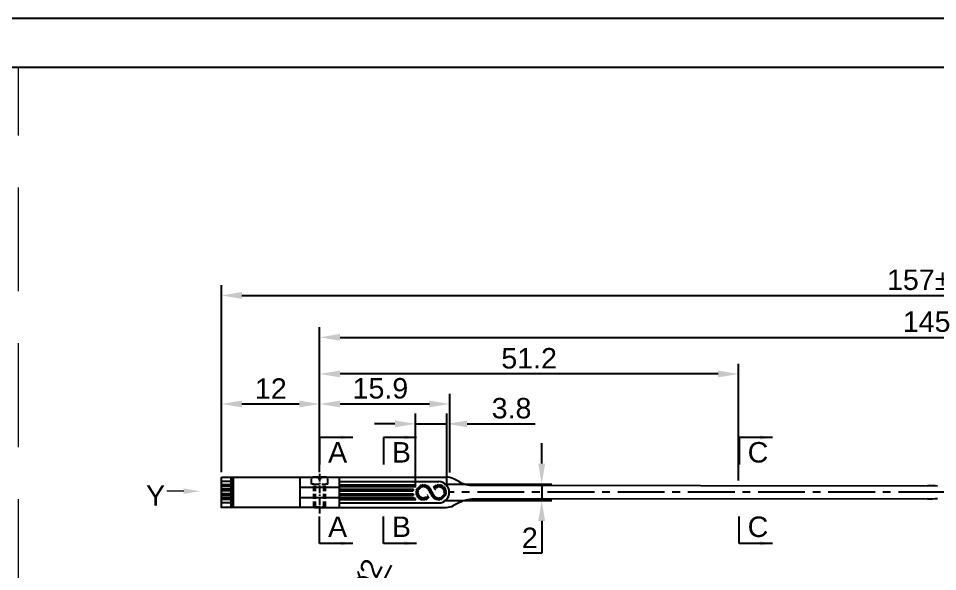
# Model space of a CAD drawing. Header units: millimetres. Extents: x 1186 to 2336, y 1181 to 1549.
# Drawn here: x 2128.4 to 2240.7, y 1481.2 to 1548.8 of the extents above; entities that cross this region are included whole.
import ezdxf

# ---------------------------------------------------------------- set-up
doc = ezdxf.new("R2010")
doc.units = ezdxf.units.MM
for name, pattern in [('CENTER2', [28.574999999999992, 19.05, -3.174999999999998, 3.174999999999998, -3.174999999999998]), ('HIDDEN', [9.524999999999995, 6.349999999999998, -3.174999999999998]), ('HIDDEN2', [0.1875, 0.125, -0.0625])]:
    doc.linetypes.add(name, pattern=pattern)
for name, color, linetype in [('Center Line', 2, 'CENTER2'), ('Dimension', 3, 'Continuous'), ('Hidden Line', 1, 'HIDDEN2')]:
    doc.layers.add(name, color=color, linetype=linetype)
doc.layers.add('填充', color=6, linetype='Continuous', lineweight=9)
doc.layers.add('标注', color=4, linetype='Continuous', lineweight=5)
doc.styles.get("Standard").update_dxf_attribs({"font": 'arial.ttf'})
doc.styles.add('样式 1', font='romant.shx')
doc.dimstyles.new('ISO-25', dxfattribs={"dimtxt": 2.5, "dimasz": 2.5, "dimexe": 1.25, "dimexo": 0.625, "dimtad": 1, "dimtxsty": 'Standard', "dimcen": 2.5, "dimadec": 0, "dimazin": 0, "dimtfac": 1, "dimtmove": 0, "dimatfit": 3, "dimfxl": 1, "dimarcsym": 0})
doc.dimstyles.new('ISO-25$0', dxfattribs={"dimtxt": 2.5, "dimasz": 2.5, "dimexe": 0.5, "dimexo": 1, "dimgap": 1, "dimtad": 0, "dimtih": 1, "dimtoh": 1, "dimdec": 1, "dimzin": 10, "dimdsep": 46, "dimlunit": 6, "dimtxsty": '样式 1', "dimcen": 0, "dimclrd": 256, "dimclre": 256, "dimclrt": 7, "dimazin": 0, "dimtfac": 1, "dimtdec": 1, "dimtofl": 0, "dimtmove": 0, "dimatfit": 0, "dimfxl": 1, "dimtolj": 1, "dimtzin": 10, "dimarcsym": 0})
doc.dimstyles.new('副本 ISO-25', dxfattribs={"dimtxt": 1.5, "dimasz": 1.5, "dimexe": 0.4, "dimexo": 0, "dimgap": 0.4, "dimtad": 1, "dimdsep": 46, "dimtxsty": 'Standard', "dimcen": 2, "dimadec": 0, "dimazin": 0, "dimtfac": 1, "dimtmove": 0, "dimatfit": 3, "dimfxl": 1, "dimarcsym": 0})

# ---------------------------------------------------------------- blocks, each defined once
blk = doc.blocks.new('*D162')
at = {"layer": 'Defpoints', "color": 0, "transparency": 16777216}
for p in [(2310.192009399592, 1509.848673519735), (2165.192009399592, 1492.762227730507), (2310.192009399592, 1490.912227730507)]:
    blk.add_point(p, dxfattribs=at)
at = {"layer": 'Dimension', "color": 0, "lineweight": -2, "transparency": 16777216}
for p, q in [((2165.192009399592, 1493.387227730507), (2165.192009399592, 1511.098673519735)), ((2310.192009399592, 1491.537227730507), (2310.192009399592, 1511.098673519735)), ((2167.692009399592, 1509.848673519735), (2307.692009399592, 1509.848673519735))]:
    blk.add_line(p, q, dxfattribs=at)
at = {"layer": 'Dimension', "color": 0, "transparency": 16777216}
for points in [[(2167.692009399592, 1510.265340186402), (2167.692009399592, 1509.432006853068), (2165.192009399592, 1509.848673519735)], [(2307.692009399592, 1510.265340186402), (2307.692009399592, 1509.432006853068), (2310.192009399592, 1509.848673519735)]]:
    blk.add_solid(points, dxfattribs=at)
at = {"layer": 'Dimension', "color": 0, "transparency": 16777216, "insert": (2239.342326562784, 1511.750105989039), "char_height": 2.5, "attachment_point": 5}
blk.add_mtext('145', dxfattribs=at)
blk = doc.blocks.new('*D163')
at = {"layer": 'Defpoints', "color": 0, "transparency": 16777216}
for p in [(2181.10853283283, 1501.703462903655), (2165.192009399592, 1492.762227730507), (2181.10853283283, 1492.705181931526)]:
    blk.add_point(p, dxfattribs=at)
at = {"layer": 'Dimension', "color": 0, "lineweight": -2, "transparency": 16777216}
for p, q in [((2165.192009399592, 1493.387227730507), (2165.192009399592, 1502.953462903655)), ((2181.10853283283, 1493.330181931526), (2181.10853283283, 1502.953462903655)), ((2167.692009399592, 1501.703462903655), (2178.60853283283, 1501.703462903655))]:
    blk.add_line(p, q, dxfattribs=at)
at = {"layer": 'Dimension', "color": 0, "transparency": 16777216}
for points in [[(2167.692009399592, 1502.120129570322), (2167.692009399592, 1501.286796236988), (2165.192009399592, 1501.703462903655)], [(2178.60853283283, 1502.120129570322), (2178.60853283283, 1501.286796236988), (2181.10853283283, 1501.703462903655)]]:
    blk.add_solid(points, dxfattribs=at)
at = {"layer": 'Dimension', "color": 0, "transparency": 16777216, "insert": (2172.613082039084, 1503.604895372959), "char_height": 2.5, "attachment_point": 5}
blk.add_mtext('15.9', dxfattribs=at)
blk = doc.blocks.new('*D166')
at = {"layer": 'Defpoints', "color": 0, "transparency": 16777216}
for p in [(2310.192009399592, 1514.970790140562), (2153.192009399592, 1492.762227730507), (2310.192009399592, 1490.912227730507)]:
    blk.add_point(p, dxfattribs=at)
at = {"layer": 'Dimension', "color": 0, "lineweight": -2, "transparency": 16777216}
for p, q in [((2153.192009399592, 1493.387227730507), (2153.192009399592, 1516.220790140562)), ((2310.192009399592, 1491.537227730507), (2310.192009399592, 1516.220790140562)), ((2155.692009399592, 1514.970790140562), (2307.692009399592, 1514.970790140562))]:
    blk.add_line(p, q, dxfattribs=at)
at = {"layer": 'Dimension', "color": 0, "transparency": 16777216}
for points in [[(2155.692009399592, 1515.387456807229), (2155.692009399592, 1514.554123473895), (2153.192009399592, 1514.970790140562)], [(2307.692009399592, 1515.387456807229), (2307.692009399592, 1514.554123473895), (2310.192009399592, 1514.970790140562)]]:
    blk.add_solid(points, dxfattribs=at)
at = {"layer": 'Dimension', "color": 0, "transparency": 16777216, "insert": (2239.342326562784, 1516.872222609866), "char_height": 2.5, "attachment_point": 5}
blk.add_mtext('157±1', dxfattribs=at)
blk = doc.blocks.new('DQD')
at = {"layer": '填充', "lineweight": 9, "ltscale": 0.3}
h = blk.add_hatch(dxfattribs=at)
h.set_pattern_fill('ANSI31', color=0, scale=0.05, style=0)
h.set_pattern_definition([(45, (1148.310689219001, -378.8355158307504), (-0.1122532015133644, 0.1122532015133644), [])])
edge = h.paths.add_edge_path()
edge.add_arc((566.6886130403477, -359.4946201689942), 1.216717289623546, 326.85562600558023, 355.0656761561903, ccw=False)
edge.add_arc((566.5886182054408, -359.4293281626059), 1.336140960204059, 301.21231557503927, 326.85577737543787, ccw=False)
edge.add_arc((566.7345749387543, -359.6666867267068), 1.057504578354094, 274.2954083961643, 301.1132669307683, ccw=False)
edge.add_arc((566.6861427289871, -359.0220303534171), 1.703977716600385, 257.7464523477044, 274.2958177068717, ccw=False)
edge.add_arc((566.552161257717, -359.6454521212073), 1.066323679704142, 222.0641747151613, 257.6720441280097, ccw=False)
edge.add_arc((567.0486799063024, -359.1973853769329), 1.735124528755777, 211.4987770512445, 222.0639620954589, ccw=False)
edge.add_line((565.5692236923569, -360.1039538747907), (565.5608968379122, -360.0900640158321))
edge.add_line((565.5608968379122, -360.0900640158321), (565.5517733592037, -360.0748522498172))
edge.add_arc((565.4972547061761, -360.1027084589502), 0.06122296885328356, 27.0646802215006, 32.79077455790604)
edge.add_arc((565.2214628673246, -360.2803099186655), 0.3892525655414389, 32.78193845158279, 33.68216510939047)
edge.add_line((565.5453703561388, -360.0644361164787), (565.5433272254693, -360.0608660595928))
edge.add_line((565.5433272254693, -360.0608660595928), (565.5412886339693, -360.0568940340217))
edge.add_arc((399.5386059169484, -452.12260299066), 189.823563961212, 29.01291434988989, 29.24438922041359)
edge.add_arc((594.7589724173001, -343.4616697150355), 33.60420062982037, 207.9789297392575, 208.2883267606696, ccw=False)
edge.add_arc((563.5330281917825, -360.0500628406903), 1.754452897536353, 27.9786661102966, 35.1296080710222)
edge.add_arc((564.4145697325889, -359.424436955154), 0.673493756199461, 34.75477402695907, 79.62394520422626)
edge.add_arc((564.3793043840753, -359.6171520034439), 0.869408876354051, 79.62532174699699, 91.32777301974212)
edge.add_arc((564.3741262809917, -359.4319307014557), 0.6841178927489383, 91.25367180060888, 130.813428210027)
edge.add_arc((564.4782941727417, -359.5525555237125), 0.8434957375525645, 130.8133250956672, 161.7494121829425)
edge.add_arc((564.3197299519491, -359.5002672879502), 0.6765326526666976, 161.749395577461, 200.5930098080731)
edge.add_arc((564.3651145107656, -359.483229547054), 0.7250098907572737, 200.5919094406856, 250.1078977268718)
edge.add_arc((564.3771603171288, -359.424855541739), 0.784046050996307, 250.7315977382036, 267.320860872582)
edge.add_arc((564.3670242481967, -359.641420979657), 0.5672435399689116, 267.3210753439423, 306.2228019429804)
edge.add_arc((564.2457809842717, -359.4759121329132), 0.7724095882509521, 306.2232758997156, 334.5335439679009)
edge.add_arc((564.5607225810918, -359.623541063804), 0.4245961006465461, 334.245506614147, 338.2122702240926)
edge.add_arc((564.7275412998947, -359.6895077019425), 0.2452101486666212, 338.0572130307958, 339.8658886487736)
edge.add_line((564.9577665303445, -359.7739136275254), (564.9586577206417, -359.7714105276702))
edge.add_line((564.9586577206414, -359.7714105276702), (565.2790189452751, -360.3481609467885))
edge.add_arc((564.3447588837873, -359.4378359659722), 1.304428393277978, 269.44646534017363, 315.743420397204, ccw=False)
edge.add_arc((564.343787394911, -359.5382448061391), 1.20401485349301, 219.0311403333957, 269.4465323711262, ccw=False)
edge.add_arc((564.3783404909054, -359.5251630457713), 1.239148246986644, 168.2093777522444, 218.4948823709228, ccw=False)
edge.add_arc((564.4577453651725, -359.5417355908417), 1.320264110429805, 121.206691058455, 168.2094811642351, ccw=False)
edge.add_arc((564.3200079999688, -359.3174345077646), 1.057054314618761, 94.29288208772061, 121.12046112476281, ccw=False)
edge.add_arc((564.3684359966826, -359.9627754671345), 1.704209801786156, 77.74644007036602, 94.29238557343848, ccw=False)
edge.add_arc((564.5024815273678, -359.3392514973688), 1.066442243453384, 42.07419061463338, 77.67423065552902, ccw=False)
edge.add_arc((564.0081888832599, -359.7854601562463), 1.732345678797139, 31.490805509078598, 42.073828809588576, ccw=False)
edge.add_arc((570.6896310388811, -355.7631246048854), 6.066493148001456, 210.9223463452864, 211.2429733182646)
edge.add_arc((565.5525527350894, -358.8855166961567), 0.05516987316543531, 205.9091883475824, 212.290059745909)
edge.add_arc((565.7252644248031, -358.7762607833129), 0.2595376306008084, 212.311343710942, 213.6669460447812)
edge.add_line((565.5092579837269, -358.9201392011228), (565.5113286015901, -358.9236716837715))
edge.add_line((565.5113286015903, -358.9236716837716), (565.5133442450663, -358.9276772487624))
edge.add_line((565.5133442450663, -358.9276772487624), (565.5694756162695, -359.0289030003003))
edge.add_line((565.5694756162695, -359.0289030003004), (565.6117985813908, -359.1051751713457))
edge.add_line((565.6117985813908, -359.1051751713457), (565.6609923362214, -359.1937164656284))
edge.add_arc((659.0659813808736, -307.2596540638827), 106.8720675199093, 209.0744756845439, 209.3224517215061)
edge.add_arc((563.1787150358971, -361.1044617461633), 3.099002879472425, 28.555811728722972, 29.096224519497298, ccw=False)
edge.add_arc((567.1019806205497, -358.9696014770688), 1.367499255932926, 208.5466101670828, 209.6915994986183)
edge.add_arc((588.5196750177456, -346.9020361273534), 25.95088661406556, 209.4140479317235, 210.0587383423365)
edge.add_arc((566.5642309010202, -359.6080498792439), 0.5838940484204227, 210.0584472110732, 215.1337942498214)
edge.add_arc((566.6562113320372, -359.5484779779381), 0.6934123124561334, 214.7855048940635, 294.3731550456129)
edge.add_arc((566.5875822481635, -359.396993854749), 0.8597174258170565, 294.3730579044457, 321.3929924748363)
edge.add_arc((566.7098070636087, -359.4945848194842), 0.7033112178369222, 321.3927186790723, 376.6129149764183)
edge.add_arc((566.6896904449966, -359.5005876099809), 0.7243043557043284, 16.61297775969063, 70.10287884462574)
edge.add_arc((566.6791206873781, -359.5536292982607), 0.7778192747445857, 70.70051019537512, 87.76094619390516)
edge.add_arc((566.6873536372152, -359.3429992108219), 0.5670283470711378, 87.76070116869991, 126.4635779799363)
edge.add_arc((566.8097910464778, -359.508689905945), 0.7730485539159813, 126.4633196236775, 154.5968447371398)
edge.add_arc((566.4955071148036, -359.3617953361708), 0.4261419920618258, 154.3102617431642, 158.2724430621825)
edge.add_arc((566.3276794256751, -359.2956157986912), 0.2457393046782578, 158.1206702321764, 159.9307208631565)
edge.add_line((566.0968618095214, -359.2112888520085), (566.0959706192245, -359.2137995171464))
edge.add_line((566.0959706192243, -359.2137995171464), (565.7756058641253, -358.6363412397474))
edge.add_arc((566.7099058705987, -359.5466472490116), 1.304443763678047, 89.44740677279219, 135.7452416581772, ccw=False)
edge.add_arc((566.7108800742767, -359.4459512887653), 1.203743091024093, 39.018406862530526, 89.44754976023052, ccw=False)
edge.add_arc((566.6952801009777, -359.4446441497368), 1.215088782696644, -6.582676327144782, 38.50740391752868, ccw=False)
edge.add_arc((568.4136684633979, -359.6429346064922), 0.514702438655821, 173.4181375380487, 175.1339994824087)
blk = doc.blocks.new('*D167')
at = {"layer": 'Defpoints', "color": 0, "transparency": 16777216}
for p in [(2165.192009399592, 1501.703462903655), (2153.192009399592, 1492.762227730507), (2165.192009399592, 1492.762227730507)]:
    blk.add_point(p, dxfattribs=at)
at = {"layer": 'Dimension', "color": 0, "lineweight": -2, "transparency": 16777216}
for p, q in [((2153.192009399592, 1493.387227730507), (2153.192009399592, 1502.953462903655)), ((2165.192009399592, 1493.387227730507), (2165.192009399592, 1502.953462903655)), ((2155.692009399592, 1501.703462903655), (2162.692009399592, 1501.703462903655))]:
    blk.add_line(p, q, dxfattribs=at)
at = {"layer": 'Dimension', "color": 0, "transparency": 16777216}
for points in [[(2155.692009399592, 1502.120129570322), (2155.692009399592, 1501.286796236988), (2153.192009399592, 1501.703462903655)], [(2162.692009399592, 1502.120129570322), (2162.692009399592, 1501.286796236988), (2165.192009399592, 1501.703462903655)]]:
    blk.add_solid(points, dxfattribs=at)
at = {"layer": 'Dimension', "color": 0, "transparency": 16777216, "insert": (2159.228836597324, 1503.583578865456), "char_height": 2.5, "attachment_point": 5}
blk.add_mtext('12', dxfattribs=at)
blk = doc.blocks.new('*D238')
at = {"layer": 'Defpoints', "color": 0, "transparency": 16777216}
for p in [(2165.616940523744, 1465.236104490473), (2164.729350935976, 1463.443847610531)]:
    blk.add_point(p, dxfattribs=at)
at = {"layer": 'Dimension', "color": 0, "lineweight": -2, "transparency": 16777216}
for p, q in [((2173.916653650715, 1481.995221720278), (2166.726427508452, 1467.476425590397)), ((2164.729350935976, 1463.443847610531), (2165.616940523744, 1465.236104490473)), ((2163.619863951268, 1461.203526510607), (2162.51037696656, 1458.963205410683))]:
    blk.add_line(p, q, dxfattribs=at)
at = {"layer": 'Dimension', "color": 0, "transparency": 16777216}
for points in [[(2166.353040658465, 1467.661340087848), (2167.099814358439, 1467.291511092945), (2165.616940523744, 1465.236104490473)], [(2163.246477101281, 1461.388441008058), (2163.993250801255, 1461.018612013155), (2164.729350935976, 1463.443847610531)]]:
    blk.add_solid(points, dxfattribs=at)
at = {"layer": 'Dimension', "color": 0, "transparency": 16777216, "insert": (2170.91116839459, 1480.368455904281), "char_height": 2.5, "attachment_point": 5, "rotation": 63.653744220513}
blk.add_mtext('∅2', dxfattribs=at)
blk = doc.blocks.new('kjhkih')
at = {"layer": '标注', "color": 0, "lineweight": 13, "ltscale": 5}
blk.add_line((1566.035810265836, 212.5967240576452), (1563.980920612736, 212.5967240576452), dxfattribs=at)
blk.add_solid([(1566.035810265836, 212.9300573909785), (1568.035810265836, 212.5967240576452), (1566.035810265836, 212.2633907243118)], dxfattribs=at)
blk = doc.blocks.new('*D217')
at = {"layer": 'Defpoints', "color": 0, "transparency": 16777216}
for p in [(2179.774751462558, 1491.909270201242), (2179.74551754811, 1489.911414657521), (2192.314931389825, 1489.911414657521)]:
    blk.add_point(p, dxfattribs=at)
at = {"layer": 'Dimension', "color": 0, "lineweight": -2, "transparency": 16777216}
for p, q in [((2192.314931389825, 1494.409270201242), (2192.314931389825, 1496.909270201242)), ((2180.399751462558, 1491.909270201242), (2193.564931389825, 1491.909270201242)), ((2192.314931389825, 1491.909270201242), (2192.314931389825, 1489.911414657521)), ((2180.37051754811, 1489.911414657521), (2193.564931389825, 1489.911414657521)), ((2192.314931389825, 1487.411414657521), (2192.314931389825, 1483.458481506086)), ((2192.314931389825, 1483.458481506086), (2190.03406508696, 1483.458481506086))]:
    blk.add_line(p, q, dxfattribs=at)
at = {"layer": 'Dimension', "color": 0, "transparency": 16777216}
for points in [[(2191.898264723159, 1494.409270201242), (2192.731598056492, 1494.409270201242), (2192.314931389825, 1491.909270201242)], [(2191.898264723159, 1487.411414657521), (2192.731598056492, 1487.411414657521), (2192.314931389825, 1489.911414657521)]]:
    blk.add_solid(points, dxfattribs=at)
at = {"layer": 'Dimension', "color": 0, "transparency": 16777216, "insert": (2190.861998238393, 1485.338597467886), "char_height": 2.5, "attachment_point": 5}
blk.add_mtext('2', dxfattribs=at)
blk = doc.blocks.new('*D160')
at = {"layer": 'Defpoints', "color": 0, "transparency": 16777216}
for p in [(2165.192009399592, 1505.371974562653), (2165.192009399592, 1492.762227730507), (2216.372031699784, 1491.74065476802)]:
    blk.add_point(p, dxfattribs=at)
at = {"layer": 'Dimension', "color": 0, "lineweight": -2, "transparency": 16777216}
for p, q in [((2165.192009399592, 1493.387227730507), (2165.192009399592, 1506.621974562653)), ((2216.372031699784, 1492.36565476802), (2216.372031699784, 1506.621974562653)), ((2213.872031699784, 1505.371974562653), (2167.692009399592, 1505.371974562653))]:
    blk.add_line(p, q, dxfattribs=at)
at = {"layer": 'Dimension', "color": 0, "transparency": 16777216}
for points in [[(2167.692009399592, 1505.78864122932), (2167.692009399592, 1504.955307895986), (2165.192009399592, 1505.371974562653)], [(2213.872031699784, 1505.78864122932), (2213.872031699784, 1504.955307895986), (2216.372031699784, 1505.371974562653)]]:
    blk.add_solid(points, dxfattribs=at)
at = {"layer": 'Dimension', "color": 0, "transparency": 16777216, "insert": (2190.782020549688, 1507.273407031957), "char_height": 2.5, "attachment_point": 5}
blk.add_mtext('51.2', dxfattribs=at)
blk = doc.blocks.new('*D225')
at = {"layer": 'Defpoints', "color": 0, "transparency": 16777216}
for p in [(2180.730001070141, 1499.272033383166), (2176.892447776477, 1490.87734148777), (2180.730001070141, 1490.964233478941)]:
    blk.add_point(p, dxfattribs=at)
at = {"layer": 'Dimension', "color": 0, "lineweight": -2, "transparency": 16777216}
for p, q in [((2176.892447776477, 1491.50234148777), (2176.892447776477, 1500.522033383166)), ((2180.730001070141, 1491.589233478941), (2180.730001070141, 1500.522033383166)), ((2174.392447776477, 1499.272033383166), (2171.892447776477, 1499.272033383166)), ((2176.892447776477, 1499.272033383166), (2180.730001070141, 1499.272033383166)), ((2183.230001070141, 1499.272033383166), (2191.53491239347, 1499.272033383166))]:
    blk.add_line(p, q, dxfattribs=at)
at = {"layer": 'Dimension', "color": 0, "transparency": 16777216}
for points in [[(2174.392447776477, 1499.688700049832), (2174.392447776477, 1498.855366716499), (2176.892447776477, 1499.272033383166)], [(2183.230001070141, 1499.688700049832), (2183.230001070141, 1498.855366716499), (2180.730001070141, 1499.272033383166)]]:
    blk.add_solid(points, dxfattribs=at)
at = {"layer": 'Dimension', "color": 0, "transparency": 16777216, "insert": (2188.632456731806, 1501.17431851277), "char_height": 2.5, "attachment_point": 5}
blk.add_mtext('3.8', dxfattribs=at)

msp = doc.modelspace()

# ---------------------------------------------------------------- linework, layer by layer
for p, q in [((2331.480560811946, 1542.835986335163), (1922.22506181771, 1542.835986335163)), ((2153.192009399592, 1492.762227730507), (2165.192009399592, 1492.762227730507)), ((2153.192009399592, 1489.062227730508), (2153.192009399592, 1492.762227730507)), ((2154.392009399593, 1489.062227730508), (2154.392009399593, 1492.762227730509)), ((2154.67266557461, 1489.062227730508), (2154.67266557461, 1492.762227730507)), ((2162.792009399593, 1489.062227730508), (2162.792009399593, 1492.762227730507)), ((2165.192009399592, 1492.762227730507), (2180.634266059009, 1492.762227730507)), ((2167.592009399592, 1492.738227730508), (2167.592009399592, 1489.086227730508)), ((2182.184012522801, 1492.211151028103), (2181.555744679608, 1492.537298757758)), ((2154.392009399593, 1492.216732961545), (2153.192009399592, 1492.216732961545)), ((2154.392009399593, 1491.816732961544), (2153.192009399592, 1491.816732961544)), ((2154.392009399593, 1491.616732961545), (2153.192009399592, 1491.616732961545)), ((2154.392009399593, 1491.289798405372), (2153.192009399592, 1491.289798405372)), ((2162.792009399593, 1491.532227730508), (2167.592009399592, 1491.532227730508)), ((2167.592009399592, 1492.216732961545), (2179.739486345841, 1492.216732961546)), ((2167.592009399592, 1491.816732961544), (2176.957494583607, 1491.816732961544)), ((2167.592009399592, 1491.616732961545), (2176.799599868085, 1491.616732961545)), ((2167.592009399592, 1491.289798405372), (2176.648850178017, 1491.289798405372)), ((2167.592009399592, 1491.289798405372), (2176.648850178017, 1491.289798405372)), ((2184.02353662647, 1491.761294555907), (2239.427987415036, 1491.713741763584)), ((2154.392009399593, 1491.089798405374), (2153.192009399592, 1491.089798405374)), ((2154.392009399593, 1490.734657055642), (2153.192009399592, 1490.734657055642)), ((2154.392009399593, 1490.534657055643), (2153.192009399592, 1490.534657055643)), ((2154.392009399593, 1490.216732961546), (2153.192009399592, 1490.216732961546)), ((2162.792009399593, 1490.292227730508), (2167.592009399592, 1490.292227730508)), ((2167.592009399592, 1491.089798405374), (2176.605158320221, 1491.089798405374)), ((2167.592009399592, 1490.734657055642), (2176.605158320221, 1490.734657055642)), ((2167.592009399592, 1490.534657055643), (2176.648850178017, 1490.534657055643)), ((2167.592009399592, 1490.534657055643), (2176.648850178017, 1490.534657055643)), ((2167.592009399592, 1490.216732961546), (2176.79387037647, 1490.216732961546)), ((2176.951358315231, 1491.216732961546), (2176.957494583607, 1491.216732961546)), ((2181.031011748199, 1490.812227730508), (2181.027173422446, 1490.812227730508)), ((2154.392009399593, 1490.00772249947), (2153.192009399592, 1490.00772249947)), ((2154.392009399593, 1489.60772249947), (2153.192009399592, 1489.60772249947)), ((2165.192009399592, 1489.062227730508), (2153.192009399592, 1489.062227730508)), ((2165.192009399592, 1489.062227730508), (2180.634266059009, 1489.062227730508)), ((2167.592009399592, 1490.00772249947), (2176.957494583607, 1490.00772249947)), ((2167.592009399592, 1489.60772249947), (2179.739486345841, 1489.60772249947)), ((2182.184012522801, 1489.613304432913), (2181.555744679608, 1489.287156703258)), ((2239.427987415036, 1490.110713697431), (2184.02353662647, 1490.063160905109))]:
    msp.add_line(p, q)
at = {"color": 1, "linetype": 'HIDDEN', "lineweight": 9, "ltscale": 2}
msp.add_line((2128.389041706911, 1286.875183193088), (2128.389041706911, 1542.835986335163), dxfattribs=at)
for points in [[(2335.518600779225, 1251.835986335163), (2335.518600779225, 1548.835986335163), (1915.51860358247, 1548.835986335163), (1915.51860358247, 1251.835986335163)], [(2153.192009399592, 1492.762227730507), (2154.392009399593, 1492.762227730509), (2154.392009399593, 1489.062227730508), (2153.192009399592, 1489.062227730508)]]:
    msp.add_lwpolyline(points, close=True)
for centre, radius, start, end in [((2180.634266059009, 1490.762227730507), 2, 62.56517586008963, 90), ((2177.897587322766, 1490.912227730507), 1.304570454668412, 163.1766776432814, 172.1769414725926), ((2177.897587322766, 1490.912227730507), 1.304570454668412, 136.1052604012766, 147.3144207399092), ((2179.726441293531, 1490.912227730507), 1.304570454668412, 270.5729386977264, 89.42706130227353), ((2184.026969763998, 1495.761293082602), 4, 242.5651758600896, 269.9508239212491), ((2239.41082172739, 1471.713749130105), 20.00000000000096, 86.35373177089667, 89.95082392124905), ((2177.897587322766, 1490.912227730507), 1.304570454668412, 187.8230585273558, 196.8233223567186), ((2177.897587322766, 1490.912227730507), 1.304570454668412, 212.2166166091576, 223.8947395987234), ((2239.410821727375, 1510.110706330921), 20.00000000001192, 270.0491760787509, 273.6462682292074), ((2180.634266059009, 1491.062227730506), 2, 270, 297.4348241399103), ((2184.026969763998, 1486.063162378414), 4, 90.04917607875093, 117.4348241399104)]:
    msp.add_arc(centre, radius, start, end)
at = {"layer": 'Center Line', "ltscale": 0.05}
msp.add_line((2165.192009399592, 1493.163821016651), (2165.192009399592, 1488.331923035958), dxfattribs=at)
at = {"layer": 'Center Line', "ltscale": 0.3}
msp.add_line((2310.192009399592, 1490.912227730507), (2181.031011748199, 1490.912227730507), dxfattribs=at)
at = {"layer": 'Hidden Line', "linetype": 'HIDDEN', "ltscale": 0.1}
for p, q in [((2164.192009399592, 1492.612227730508), (2164.352475459154, 1492.762227730507)), ((2164.192009399592, 1491.912227730509), (2164.192009399592, 1492.612227730508)), ((2164.992009399593, 1492.762227730507), (2164.352475459154, 1492.762227730507)), ((2164.992009399593, 1492.762227730507), (2164.992009399593, 1492.612227730508)), ((2164.992009399593, 1492.612227730508), (2165.392009399593, 1492.612227730508)), ((2165.392009399593, 1492.612227730508), (2164.992009399593, 1492.612227730508)), ((2166.03154334003, 1492.762227730507), (2165.392009399593, 1492.762227730507)), ((2165.392009399593, 1492.762227730507), (2165.392009399593, 1492.612227730508)), ((2166.192009399592, 1492.612227730508), (2166.03154334003, 1492.762227730507)), ((2166.192009399592, 1491.912227730509), (2166.192009399592, 1492.612227730508)), ((2164.492009399593, 1491.912227730509), (2164.192009399592, 1491.912227730509)), ((2164.492009399593, 1489.141480210923), (2164.492009399593, 1491.912227730509)), ((2164.492009399593, 1491.912227730509), (2165.892009399593, 1491.912227730509)), ((2164.692009399592, 1489.141480210923), (2164.692009399592, 1491.912227730509)), ((2165.692009399592, 1489.141480210923), (2165.692009399592, 1491.912227730509)), ((2166.192009399592, 1491.912227730509), (2165.892009399593, 1491.912227730509)), ((2165.892009399593, 1489.141480210923), (2165.892009399593, 1491.912227730509)), ((2164.492009399593, 1489.141480210923), (2164.564622209973, 1489.062227730508)), ((2164.492009399593, 1489.141480210923), (2165.892009399593, 1489.141480210923)), ((2164.564622209973, 1489.062227730508), (2165.819396589213, 1489.062227730508)), ((2165.892009399593, 1489.141480210923), (2165.819396589213, 1489.062227730508))]:
    msp.add_line(p, q, dxfattribs=at)

# ---------------------------------------------------------------- block references
msp.add_blockref('kjhkih', (582.5475768495744, 1278.447327148733))
at = {"xscale": 0.8043725965845218, "yscale": 0.8043725965845218, "zscale": 0.8043725965845218}
msp.add_blockref('DQD', (1723.918713472725, 1780.069530424371), dxfattribs=at)

# ---------------------------------------------------------------- texts
at = {"char_height": 2.5, "width": 1.424481535832911, "attachment_point": 1}
for s, insert in [('A', (2166.223446148719, 1497.047204886909)), ('B', (2174.015713514002, 1497.047204886909)), ('C', (2217.478883752308, 1497.047204886909)), ('A', (2166.223446148719, 1487.945735280644)), ('B', (2174.015713514002, 1487.945735280644)), ('C', (2217.478883752308, 1487.945735280644))]:
    msp.add_mtext(s, dxfattribs=dict(at, insert=insert))
at = {"insert": (2143.978238912783, 1491.75387846442), "char_height": 2.5, "attachment_point": 1}
msp.add_mtext_dynamic_manual_height_columns('Y', width=2.429585760147575, gutter_width=12.5, heights=[0], dxfattribs=at)

# ---------------------------------------------------------------- dimensions: what is measured, and where the dimension line sits
at = {"layer": 'Dimension'}
for base, p1, p2, override, picture, middle in [((2310.192009399592, 1514.970790140562), (2153.192009399592, 1492.762227730507), (2310.192009399592, 1490.912227730507), {"dimexe": 1.25, "dimexo": 0.625, "dimgap": 0.625, "dimtad": 1, "dimdec": 0, "dimzin": 8, "dimlunit": 2, "dimpost": '<>', "dimtxsty": 'Standard', "dimcen": 2.5, "dimclrd": 0, "dimclre": 0, "dimclrt": 0, "dimadec": 0, "dimtol": 1, "dimtp": 1, "dimtm": 1, "dimtdec": 2, "dimtofl": 1, "dimatfit": 3, "dimtolj": 0, "dimtzin": 8}, '*D166', (2239.342326562784, 1514.970790140562)), ((2310.192009399592, 1509.848673519735), (2165.192009399592, 1492.762227730507), (2310.192009399592, 1490.912227730507), {"dimexe": 1.25, "dimexo": 0.625, "dimgap": 0.625, "dimtad": 1, "dimzin": 8, "dimlunit": 2, "dimpost": '<>', "dimtxsty": 'Standard', "dimcen": 2.5, "dimclrd": 0, "dimclre": 0, "dimclrt": 0, "dimadec": 0, "dimtdec": 2, "dimtofl": 1, "dimatfit": 3, "dimtolj": 0, "dimtzin": 8}, '*D162', (2239.342326562784, 1509.848673519735)), ((2165.192009399592, 1501.703462903655), (2153.192009399592, 1492.762227730507), (2165.192009399592, 1492.762227730507), {"dimexe": 1.25, "dimexo": 0.625, "dimgap": 0.625, "dimtad": 1, "dimzin": 8, "dimlunit": 2, "dimpost": '<>', "dimtxsty": 'Standard', "dimcen": 2.5, "dimclrd": 0, "dimclre": 0, "dimclrt": 0, "dimadec": 0, "dimtdec": 2, "dimtofl": 1, "dimatfit": 3, "dimtolj": 0, "dimtzin": 8}, '*D167', (2159.228836597324, 1501.703462903655)), ((2181.10853283283, 1501.703462903655), (2165.192009399592, 1492.762227730507), (2181.10853283283, 1492.705181931526), {"dimexe": 1.25, "dimexo": 0.625, "dimgap": 0.625, "dimtad": 1, "dimzin": 8, "dimlunit": 2, "dimpost": '<>', "dimtxsty": 'Standard', "dimcen": 2.5, "dimclrd": 0, "dimclre": 0, "dimclrt": 0, "dimadec": 0, "dimtdec": 2, "dimtofl": 1, "dimatfit": 3, "dimtolj": 0, "dimtzin": 8}, '*D163', (2172.613082039084, 1501.703462903655)), ((2180.730001070141, 1499.272033383166), (2176.892447776477, 1490.87734148777), (2180.730001070141, 1490.964233478941), {"dimexe": 1.25, "dimexo": 0.625, "dimgap": 0.625, "dimtad": 1, "dimzin": 8, "dimlunit": 2, "dimpost": '<>', "dimtxsty": 'Standard', "dimcen": 2.5, "dimclrd": 0, "dimclre": 0, "dimclrt": 0, "dimadec": 0, "dimtdec": 2, "dimtofl": 1, "dimatfit": 3, "dimtolj": 0, "dimtzin": 8}, '*D225', (2188.632456731806, 1499.272033383166))]:
    dim = msp.add_linear_dim(base=base, p1=p1, p2=p2, dimstyle='ISO-25$0', override=override, dxfattribs=at)
    dim.commit()
    dim.dimension.update_dxf_attribs({"geometry": picture, "text_midpoint": middle, "dimtype": 160})
dim = msp.add_linear_dim(base=(2165.192009399592, 1505.371974562653), p1=(2216.372031699784, 1491.74065476802), p2=(2165.192009399592, 1492.762227730507), dimstyle='ISO-25$0', override={"dimexe": 1.25, "dimexo": 0.625, "dimgap": 0.625, "dimtad": 1, "dimzin": 8, "dimlunit": 2, "dimpost": '<>', "dimtxsty": 'Standard', "dimcen": 2.5, "dimclrd": 0, "dimclre": 0, "dimclrt": 0, "dimadec": 0, "dimtdec": 2, "dimtofl": 1, "dimatfit": 3, "dimtolj": 0, "dimtzin": 8}, dxfattribs=at)
dim.commit()
dim.dimension.update_dxf_attribs({"geometry": '*D160', "text_midpoint": (2190.782020549688, 1507.273407031957)})
dim = msp.add_linear_dim(base=(2192.314931389825, 1489.911414657521), p1=(2179.774751462557, 1491.909270201241), p2=(2179.74551754811, 1489.91141465752), angle=90, dimstyle='ISO-25$0', override={"dimexe": 1.25, "dimexo": 0.625, "dimgap": 0.625, "dimtad": 1, "dimzin": 8, "dimlunit": 2, "dimpost": '<>', "dimtxsty": 'Standard', "dimcen": 2.5, "dimclrd": 0, "dimclre": 0, "dimclrt": 0, "dimadec": 0, "dimtdec": 2, "dimtofl": 1, "dimatfit": 3, "dimtolj": 0, "dimtzin": 8}, dxfattribs=at)
dim.commit()
dim.dimension.update_dxf_attribs({"geometry": '*D217', "text_midpoint": (2190.861998238393, 1483.458481506085), "dimtype": 160})
dim = msp.add_diameter_dim_2p(p1=(2164.729350935976, 1463.443847610531), p2=(2165.616940523744, 1465.236104490473), dimstyle='ISO-25', override={"dimdec": 1, "dimdsep": 46, "dimtp": 0.2, "dimtm": 0.2}, dxfattribs=at)
dim.commit()
dim.dimension.update_dxf_attribs({"geometry": '*D238', "text_midpoint": (2172.677751744871, 1479.493580764907), "dimtype": 163})

# ---------------------------------------------------------------- leaders
for points in [[(2169.246922174749, 1497.612869608918), (2165.192032521649, 1497.612869608918), (2165.192009399592, 1494.310149592773)], [(2177.039189540032, 1497.612869608918), (2172.984299886932, 1497.612869608918), (2172.984276764875, 1494.310149592773)], [(2220.502359778338, 1497.612869608918), (2216.447470125238, 1497.612869608918), (2216.447447003182, 1494.310149592773)], [(2169.246922174749, 1484.664547165457), (2165.192032521649, 1484.664547165457), (2165.192009399592, 1487.967267181602)], [(2177.039189540032, 1484.664547165457), (2172.984299886932, 1484.664547165457), (2172.984276764875, 1487.967267181602)], [(2220.502359778338, 1484.664547165457), (2216.447470125238, 1484.664547165457), (2216.447447003182, 1487.967267181602)]]:
    msp.add_leader(points, dimstyle='副本 ISO-25')

doc.saveas('drawing.dxf')
